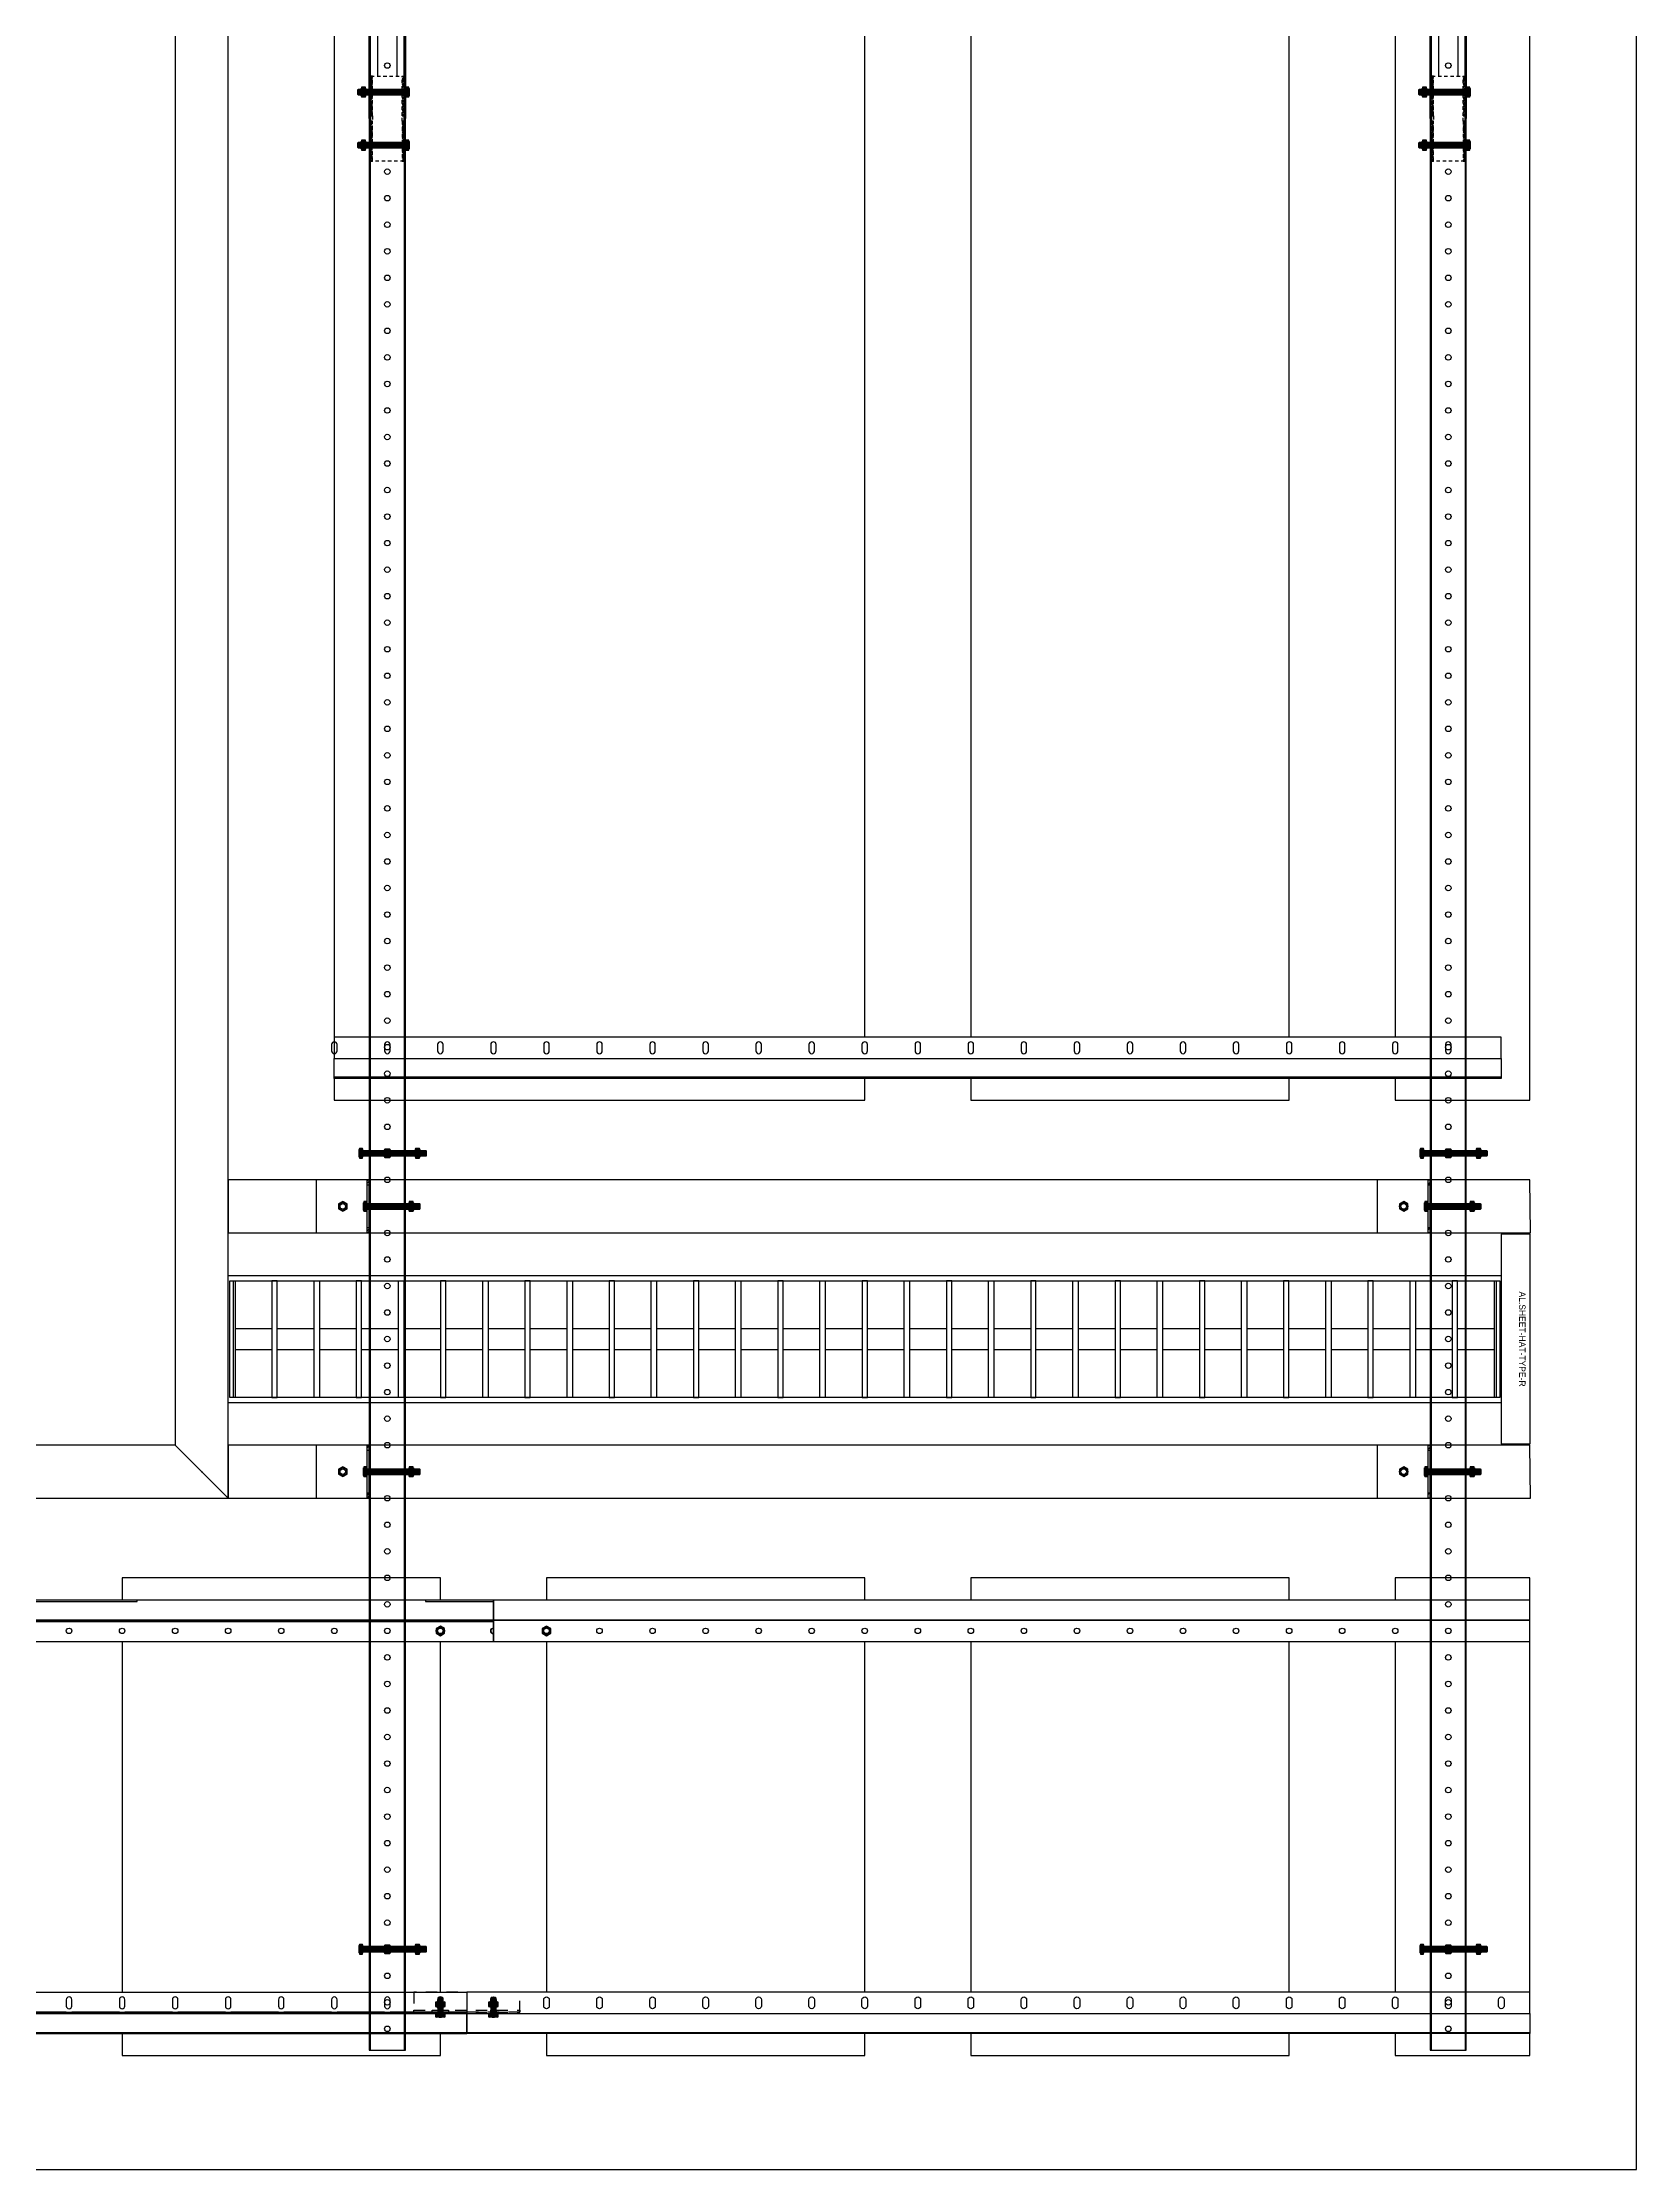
# Model space of a CAD drawing. Header units: millimetres. Extents: x -962357 to -591296, y -223672 to 59420.
# Drawn here: x -827405 to -825903, y -125669 to -123665 of the extents above; entities that cross this region are included whole.
import ezdxf
from ezdxf.enums import TextEntityAlignment as Align

# ---------------------------------------------------------------- set-up
doc = ezdxf.new("R2010")
doc.units = ezdxf.units.MM
doc.linetypes.add('TA_HL_000.90000', pattern=[5.85, 3.195, -2.655])
doc.linetypes.add('TA_HL_003.00000', pattern=[19.5, 10.65, -8.85])
for name, color, linetype in [('000 - H A T C H', 8, 'Continuous'), ('000 - WIPEOUT', 250, 'Continuous'), ('001 - ASCESSORIES', 251, 'Continuous'), ('A04_TUBE SERIES', 2, 'Continuous'), ('A11_ALU.SOLID SHEET', 2, 'Continuous')]:
    doc.layers.add(name, color=color, linetype=linetype)
pattern_1 = [(110, (-0.5, 0), (-0.939693, -0.34202), []), (110, (-0.2012, 0.6409), (-0.939693, -0.34202), [1.25, -0.25, 0, -0.25])]
pattern_2 = [(135, (45431.8018, -77824.1695), (-1.325825215, -1.325825215), []), (135, (45431.8018, -77823.2856), (-1.325825215, -1.325825215), [])]

# ---------------------------------------------------------------- blocks, each defined once
blk = doc.blocks.new('*U4621')
at = {"color": 1}
blk.add_wipeout([(600, -60), (-600, -60), (-600, 60), (600, 60)], dxfattribs=at).dxf.layer = '000 - WIPEOUT'
at = {"layer": '001 - ASCESSORIES', "color": 0}
blk.add_lwpolyline([(600, -60), (-600, -60), (-600, 60), (600, 60)], close=True, dxfattribs=at)
at = {"layer": '001 - ASCESSORIES'}
for points in [[(-593.5, -55), (-598.5, -55), (-598.5, 55), (-593.5, 55)], [(595, -55), (-595, -55), (-595, 55), (595, 55)], [(-558.8, -55), (-553.8, -55), (-553.8, 55), (-558.8, 55)], [(-514, -55), (-519, -55), (-519, 55), (-514, 55)], [(-479.3, -55), (-474.3, -55), (-474.3, 55), (-479.3, 55)], [(-434.6, -55), (-439.6, -55), (-439.6, 55), (-434.6, 55)], [(-399.8, -55), (-394.8, -55), (-394.8, 55), (-399.8, 55)], [(-355.1, -55), (-360.1, -55), (-360.1, 55), (-355.1, 55)], [(-320.4, -55), (-315.4, -55), (-315.4, 55), (-320.4, 55)], [(-275.6, -55), (-280.6, -55), (-280.6, 55), (-275.6, 55)], [(-240.9, -55), (-235.9, -55), (-235.9, 55), (-240.9, 55)], [(-196.2, -55), (-201.2, -55), (-201.2, 55), (-196.2, 55)], [(-161.4, -55), (-156.4, -55), (-156.4, 55), (-161.4, 55)], [(-116.7, -55), (-121.7, -55), (-121.7, 55), (-116.7, 55)], [(-82, -55), (-77, -55), (-77, 55), (-82, 55)], [(-37.2, -55), (-42.2, -55), (-42.2, 55), (-37.2, 55)], [(-2.5, -55), (2.5, -55), (2.5, 55), (-2.5, 55)], [(42.2, -55), (37.2, -55), (37.2, 55), (42.2, 55)], [(77, -55), (82, -55), (82, 55), (77, 55)], [(121.7, -55), (116.7, -55), (116.7, 55), (121.7, 55)], [(156.4, -55), (161.4, -55), (161.4, 55), (156.4, 55)], [(201.2, -55), (196.2, -55), (196.2, 55), (201.2, 55)], [(235.9, -55), (240.9, -55), (240.9, 55), (235.9, 55)], [(280.6, -55), (275.6, -55), (275.6, 55), (280.6, 55)], [(315.4, -55), (320.4, -55), (320.4, 55), (315.4, 55)], [(360.1, -55), (355.1, -55), (355.1, 55), (360.1, 55)], [(394.8, -55), (399.8, -55), (399.8, 55), (394.8, 55)], [(439.6, -55), (434.6, -55), (434.6, 55), (439.6, 55)], [(474.3, -55), (479.3, -55), (479.3, 55), (474.3, 55)], [(519, -55), (514, -55), (514, 55), (519, 55)], [(553.8, -55), (558.8, -55), (558.8, 55), (553.8, 55)], [(598.5, -55), (593.5, -55), (593.5, 55), (598.5, 55)]]:
    blk.add_lwpolyline(points, close=True, dxfattribs=at)
for points in [[(-593.5, 10), (-558.8, 10)], [(-553.8, 10), (-519, 10)], [(-514, 10), (-479.3, 10)], [(-474.3, 10), (-439.6, 10)], [(-434.6, 10), (-399.8, 10)], [(-394.8, 10), (-360.1, 10)], [(-355.1, 10), (-320.4, 10)], [(-315.4, 10), (-280.6, 10)], [(-275.6, 10), (-240.9, 10)], [(-235.9, 10), (-201.2, 10)], [(-196.2, 10), (-161.4, 10)], [(-156.4, 10), (-121.7, 10)], [(-116.7, 10), (-82, 10)], [(-77, 10), (-42.2, 10)], [(-37.2, 10), (-2.5, 10)], [(2.5, 10), (37.2, 10)], [(42.2, 10), (77, 10)], [(82, 10), (116.7, 10)], [(121.7, 10), (156.4, 10)], [(161.4, 10), (196.2, 10)], [(201.2, 10), (235.9, 10)], [(240.9, 10), (275.6, 10)], [(280.6, 10), (315.4, 10)], [(320.4, 10), (355.1, 10)], [(360.1, 10), (394.8, 10)], [(399.8, 10), (434.6, 10)], [(439.6, 10), (474.3, 10)], [(479.3, 10), (514, 10)], [(519, 10), (553.8, 10)], [(558.8, 10), (593.5, 10)], [(-593.5, -10), (-558.8, -10)], [(-553.8, -10), (-519, -10)], [(-514, -10), (-479.3, -10)], [(-474.3, -10), (-439.6, -10)], [(-434.6, -10), (-399.8, -10)], [(-394.8, -10), (-360.1, -10)], [(-355.1, -10), (-320.4, -10)], [(-315.4, -10), (-280.6, -10)], [(-275.6, -10), (-240.9, -10)], [(-235.9, -10), (-201.2, -10)], [(-196.2, -10), (-161.4, -10)], [(-156.4, -10), (-121.7, -10)], [(-116.7, -10), (-82, -10)], [(-77, -10), (-42.2, -10)], [(-37.2, -10), (-2.5, -10)], [(2.5, -10), (37.2, -10)], [(42.2, -10), (77, -10)], [(82, -10), (116.7, -10)], [(121.7, -10), (156.4, -10)], [(161.4, -10), (196.2, -10)], [(201.2, -10), (235.9, -10)], [(240.9, -10), (275.6, -10)], [(280.6, -10), (315.4, -10)], [(320.4, -10), (355.1, -10)], [(360.1, -10), (394.8, -10)], [(399.8, -10), (434.6, -10)], [(439.6, -10), (474.3, -10)], [(479.3, -10), (514, -10)], [(519, -10), (553.8, -10)], [(558.8, -10), (593.5, -10)]]:
    blk.add_lwpolyline(points, dxfattribs=at)
blk = doc.blocks.new('*U4719')
blk.add_attdef('EXTR.OVL-LENGTH_', (-25, -59.1), '', height=5)
blk.add_wipeout([(-25, 25), (25, -25), (25, 13475), (-25, 13425)]).dxf.layer = '000 - WIPEOUT'
at = {"layer": 'A04_TUBE SERIES', "color": 0}
blk.add_lwpolyline([(-25, 25), (25, -25), (25, 13475), (-25, 13425)], close=True, dxfattribs=at)
blk = doc.blocks.new('*U4730')
blk.add_attdef('EXTR.OVL-LENGTH_', (-25, -59.1), '', height=5)
blk.add_wipeout([(-25, 25), (25, -25), (25, 2475), (-25, 2425)]).dxf.layer = '000 - WIPEOUT'
blk.add_point((0, 0))
at = {"layer": 'A04_TUBE SERIES', "color": 0}
blk.add_lwpolyline([(-25, 25), (25, -25), (25, 2475), (-25, 2425)], close=True, dxfattribs=at)
blk = doc.blocks.new('*U4822')
at = {"layer": 'A04_TUBE SERIES', "linetype": 'ByBlock', "rotation": 270}
blk.add_blockref('*U4719', (25, 25), dxfattribs=at)
at = {"layer": 'A04_TUBE SERIES', "linetype": 'ByBlock'}
blk.add_blockref('*U4730', (13475, 25), dxfattribs=at)
blk = doc.blocks.new('*U4841')
blk.add_attdef('EXTR.OVL-LENGTH_', (-25, -59.1), '', height=5)
blk.add_wipeout([(-25, 0), (25, 0), (25, 1227.4), (-25, 1227)]).dxf.layer = '000 - WIPEOUT'
blk.add_point((0, 0))
at = {"layer": 'A04_TUBE SERIES', "color": 0}
blk.add_lwpolyline([(-25, 0), (25, 0), (25, 1227.4), (-25, 1227)], close=True, dxfattribs=at)
blk = doc.blocks.new('*U4842')
blk.add_attdef('EXTR.OVL-LENGTH_', (-25, -59.1), '', height=5)
blk.add_wipeout([(-25, 0), (25, 0), (25, 1227.4), (-25, 1227)]).dxf.layer = '000 - WIPEOUT'
blk.add_point((0, 0))
at = {"layer": 'A04_TUBE SERIES', "color": 0}
blk.add_lwpolyline([(-25, 0), (25, 0), (25, 1227.4), (-25, 1227)], close=True, dxfattribs=at)
blk = doc.blocks.new('*U4876')
at = {"color": 3}
for points in [[(-225, -6850), (225, -6850), (225, -7150), (-225, -7150)], [(-225, -7250), (225, -7250), (225, -7550), (-225, -7550)], [(-225, -7650), (225, -7650), (225, -7950), (-225, -7950)]]:
    blk.add_wipeout(points, dxfattribs=at).dxf.layer = '000 - WIPEOUT'
at = {"layer": 'A11_ALU.SOLID SHEET', "color": 0, "linetype": 'ByBlock'}
for points in [[(-225, -7150), (225, -7150), (225, -6850), (-225, -6850)], [(-225, -7550), (225, -7550), (225, -7250), (-225, -7250)], [(-225, -7950), (225, -7950), (225, -7650), (-225, -7650)]]:
    blk.add_lwpolyline(points, close=True, dxfattribs=at)
blk = doc.blocks.new('*U4877')
at = {"color": 3}
blk.add_wipeout([(-875, 150), (875, 150), (875, -150), (-875, -150)], dxfattribs=at).dxf.layer = '000 - WIPEOUT'
at = {"layer": 'A11_ALU.SOLID SHEET', "color": 0, "linetype": 'ByBlock'}
blk.add_lwpolyline([(-875, -150), (875, -150), (875, 150), (-875, 150)], close=True, dxfattribs=at)
blk = doc.blocks.new('*U4879')
at = {"layer": 'Defpoints'}
for p in [(0, 400), (0, 0)]:
    blk.add_point(p, dxfattribs=at)
blk.add_wipeout([(875, 250), (875, 377), (-875, 377), (-875, 250)]).dxf.layer = '000 - WIPEOUT'
at = {"layer": 'A11_ALU.SOLID SHEET', "color": 0}
blk.add_lwpolyline([(875, 250), (875, 377), (-875, 377), (-875, 250)], close=True, dxfattribs=at)
blk = doc.blocks.new('*U4880')
at = {"layer": 'Defpoints'}
for p in [(0, 400), (0, 0)]:
    blk.add_point(p, dxfattribs=at)
blk.add_wipeout([(225, 250), (225, 377), (-225, 377), (-225, 250)]).dxf.layer = '000 - WIPEOUT'
at = {"layer": 'A11_ALU.SOLID SHEET', "color": 0}
blk.add_lwpolyline([(225, 250), (225, 377), (-225, 377), (-225, 250)], close=True, dxfattribs=at)
blk = doc.blocks.new('*U4892')
at = {"layer": 'Defpoints'}
blk.add_point((0, 0), dxfattribs=at)
blk.add_wipeout([(875, 250), (875, 750), (-875, 750), (-875, 250)]).dxf.layer = '000 - WIPEOUT'
at = {"layer": 'A11_ALU.SOLID SHEET', "color": 0}
blk.add_lwpolyline([(875, 250), (875, 750), (-875, 750), (-875, 250)], close=True, dxfattribs=at)
at = {"layer": 'Defpoints'}
blk.add_point((0, 400), dxfattribs=at)
blk = doc.blocks.new('*U4912')
blk.add_wipeout([(-550, 0), (550, 0), (550, 39), (-550, 39)]).dxf.layer = '000 - WIPEOUT'
at = {"color": 2}
blk.add_lwpolyline([(-550, 39), (550, 39), (550, 37.8), (-550, 37.8)], close=True, dxfattribs=at)
at = {"color": 1}
blk.add_lwpolyline([(-550, 37.8), (550, 37.8), (550, 20), (-550, 20)], close=True, dxfattribs=at)
blk.add_lwpolyline([(-550, 0), (550, 0), (550, 20), (-550, 20)], close=True)
for points in [[(-497.4, 13, 1), (-502.6, 13), (-502.6, 7, 1), (-497.4, 7)], [(-447.4, 13, 1), (-452.6, 13), (-452.6, 7, 1), (-447.4, 7)], [(-397.4, 13, 1), (-402.6, 13), (-402.6, 7, 1), (-397.4, 7)], [(-347.4, 13, 1), (-352.6, 13), (-352.6, 7, 1), (-347.4, 7)], [(-297.4, 13, 1), (-302.6, 13), (-302.6, 7, 1), (-297.4, 7)], [(-247.4, 13, 1), (-252.6, 13), (-252.6, 7, 1), (-247.4, 7)], [(-197.4, 13, 1), (-202.6, 13), (-202.6, 7, 1), (-197.4, 7)], [(-147.4, 13, 1), (-152.6, 13), (-152.6, 7, 1), (-147.4, 7)], [(-97.4, 13, 1), (-102.6, 13), (-102.6, 7, 1), (-97.4, 7)], [(-47.4, 13, 1), (-52.6, 13), (-52.6, 7, 1), (-47.4, 7)], [(2.6, 13, 1), (-2.6, 13), (-2.6, 7, 1), (2.6, 7)], [(52.6, 13, 1), (47.4, 13), (47.4, 7, 1), (52.6, 7)], [(102.6, 13, 1), (97.4, 13), (97.4, 7, 1), (102.6, 7)], [(152.6, 13, 1), (147.4, 13), (147.4, 7, 1), (152.6, 7)], [(202.6, 13, 1), (197.4, 13), (197.4, 7, 1), (202.6, 7)], [(252.6, 13, 1), (247.4, 13), (247.4, 7, 1), (252.6, 7)], [(302.6, 13, 1), (297.4, 13), (297.4, 7, 1), (302.6, 7)], [(352.6, 13, 1), (347.4, 13), (347.4, 7, 1), (352.6, 7)], [(402.6, 13, 1), (397.4, 13), (397.4, 7, 1), (402.6, 7)], [(452.6, 13, 1), (447.4, 13), (447.4, 7, 1), (452.6, 7)], [(502.6, 13, 1), (497.4, 13), (497.4, 7, 1), (502.6, 7)], [(552.6, 13, 1), (547.4, 13), (547.4, 7, 1), (552.6, 7)]]:
    blk.add_lwpolyline(points, format="xyb", close=True, dxfattribs=at)
blk = doc.blocks.new('000 - ASSCESSORIES_FAMELINE_GALV.BRACKET_FITTING_Z-PROFILE_HR-02AA_TOP_VIEW')
blk.add_wipeout([(-1200, 39), (1200, 39), (1200, 0), (-1200, 0)]).dxf.layer = '000 - WIPEOUT'
at = {"layer": '001 - ASCESSORIES', "linetype": 'Continuous'}
for p, q in [((-1200, 39), (1200, 39)), ((-1200, 0), (1200, 0))]:
    blk.add_line(p, q, dxfattribs=at)
at = {"layer": '001 - ASCESSORIES', "color": 1, "linetype": 'ByBlock'}
for p, q in [((822.4, 20.2), (822.4, 19)), ((872.4, 20.2), (872.4, 19)), ((922.4, 20.2), (922.4, 19)), ((972.4, 20.2), (972.4, 19)), ((1022.4, 20.2), (1022.4, 19)), ((1072.4, 20.2), (1072.4, 19)), ((1122.4, 20.2), (1122.4, 19)), ((1172.4, 20.2), (1172.4, 19))]:
    blk.add_line(p, q, dxfattribs=at)
at = {"layer": '001 - ASCESSORIES', "color": 0, "linetype": 'ByBlock'}
blk.add_lwpolyline([(-1200, 39), (1200, 39), (1200, 19), (-1200, 19)], close=True, dxfattribs=at)
at = {"layer": '001 - ASCESSORIES', "color": 1, "linetype": 'ByBlock'}
for points in [[(822.4, 20.2), (777.6, 20.2), (777.6, 19), (822.4, 19)], [(822.4, 20.2), (827.6, 20.2), (827.6, 19), (822.4, 19)], [(872.4, 20.2), (827.6, 20.2), (827.6, 19), (872.4, 19)], [(872.4, 20.2), (877.6, 20.2), (877.6, 19), (872.4, 19)], [(922.4, 20.2), (877.6, 20.2), (877.6, 19), (922.4, 19)], [(922.4, 20.2), (927.6, 20.2), (927.6, 19), (922.4, 19)], [(972.4, 20.2), (927.6, 20.2), (927.6, 19), (972.4, 19)], [(972.4, 20.2), (977.6, 20.2), (977.6, 19), (972.4, 19)], [(1022.4, 20.2), (977.6, 20.2), (977.6, 19), (1022.4, 19)], [(1022.4, 20.2), (1027.6, 20.2), (1027.6, 19), (1022.4, 19)], [(1072.4, 20.2), (1027.6, 20.2), (1027.6, 19), (1072.4, 19)], [(1072.4, 20.2), (1077.6, 20.2), (1077.6, 19), (1072.4, 19)], [(1122.4, 20.2), (1077.6, 20.2), (1077.6, 19), (1122.4, 19)], [(1122.4, 20.2), (1127.6, 20.2), (1127.6, 19), (1122.4, 19)], [(1172.4, 20.2), (1127.6, 20.2), (1127.6, 19), (1172.4, 19)], [(1172.4, 20.2), (1177.6, 20.2), (1177.6, 19), (1172.4, 19)], [(1200, 20.2), (1177.6, 20.2), (1177.6, 19), (1200, 19)]]:
    blk.add_lwpolyline(points, close=True, dxfattribs=at)
at = {"layer": '001 - ASCESSORIES'}
for points in [[(827.6, 26), (827.6, 32, 1), (822.4, 32), (822.4, 26, 1)], [(877.6, 26), (877.6, 32, 1), (872.4, 32), (872.4, 26, 1)], [(927.6, 26), (927.6, 32, 1), (922.4, 32), (922.4, 26, 1)], [(977.6, 26), (977.6, 32, 1), (972.4, 32), (972.4, 26, 1)], [(1027.6, 26), (1027.6, 32, 1), (1022.4, 32), (1022.4, 26, 1)], [(1077.6, 26), (1077.6, 32, 1), (1072.4, 32), (1072.4, 26, 1)], [(1127.6, 26), (1127.6, 32, 1), (1122.4, 32), (1122.4, 26, 1)], [(1177.6, 26), (1177.6, 32, 1), (1172.4, 32), (1172.4, 26, 1)]]:
    blk.add_lwpolyline(points, format="xyb", close=True, dxfattribs=at)
blk.add_lwpolyline([(-1200, 19), (1200, 19), (1200, 0), (-1200, 0)], close=True, dxfattribs=at)
at = {"layer": '001 - ASCESSORIES', "color": 2}
blk.add_lwpolyline([(-1200, 1.2), (1200, 1.2), (1200, 0), (-1200, 0)], close=True, dxfattribs=at)
blk = doc.blocks.new('000 - ASSCESSORIES_FAMELINE_GALV._SPICE-FOR_HR-02A_TOP_VIEW')
at = {"layer": '001 - ASCESSORIES', "color": 0, "linetype": 'ByBlock'}
blk.add_lwpolyline([(-50, 0), (50, 0), (50, 18.8), (-50, 18.8)], close=True, dxfattribs=at)
at = {"layer": '001 - ASCESSORIES', "linetype": 'ByBlock'}
blk.add_lwpolyline([(-50, 2), (50, 2), (50, 0), (-50, 0)], close=True, dxfattribs=at)
at = {"layer": '001 - ASCESSORIES', "color": 1}
for points in [[(-32.6, 2), (-17.4, 2), (-17.4, 0), (-32.6, 0)], [(22.4, 2), (27.6, 2), (27.6, 0), (22.4, 0)]]:
    blk.add_lwpolyline(points, close=True, dxfattribs=at)
blk = doc.blocks.new('*U4662')
at = {"color": 1}
for p, q in [((-3.5, 4.5), (3.5, 4.5)), ((-3.5, 0), (3.5, 0))]:
    blk.add_line(p, q, dxfattribs=at)
at = {"color": 0}
for points in [[(-2.3, 4.2, 0.249893), (-4.6, 4.2), (-4.6, 0.3, 0.249893), (-2.3, 0.3)], [(2.3, 4.2, 0.062422), (0, 4.5, 0.062422), (-2.3, 4.2), (-2.3, 0.3, 0.061692), (0, 0, 0.061692), (2.3, 0.3)], [(4.6, 4.2, 0.249893), (2.3, 4.2), (2.3, 0.3, 0.249893), (4.6, 0.3)]]:
    blk.add_lwpolyline(points, format="xyb", close=True, dxfattribs=at)
blk = doc.blocks.new('*U4707')
at = {"layer": '000 - H A T C H'}
h = blk.add_hatch(color=250, dxfattribs=at)
h.dxf.hatch_style = 1
edge = h.paths.add_edge_path()
edge.add_line((0.3, 4.6), (4.2, 4.6))
edge.add_arc((2, 3.5), 2.45, 0, 28.0609, ccw=False)
edge.add_line((4.5, 3.5), (4.5, 0))
edge.add_arc((-4.9, 0), 9.36, -0.0239, 0.0239, ccw=False)
edge.add_line((4.5, 0), (4.5, 0))
edge.add_arc((-4.9, 0), 9.36, -0.0239, 0.0239, ccw=False)
edge.add_line((4.5, 0), (4.5, -3.5))
edge.add_arc((2, -3.5), 2.45, -28.0609, 0, ccw=False)
edge.add_line((4.2, -4.6), (0.3, -4.6))
edge.add_arc((2.5, -3.5), 2.45, 180, 208.0609, ccw=False)
edge.add_line((0, -3.5), (0, 3.5))
edge.add_arc((2.5, 3.5), 2.45, 151.9391, 180, ccw=False)
at = {"layer": '001 - ASCESSORIES', "color": 0, "rotation": 270}
blk.add_blockref('*U4662', (0, 0), dxfattribs=at)
blk = doc.blocks.new('*U4682')
at = {"color": 1}
for p, q in [((-3.5, 3.5), (3.5, 3.5)), ((-3.5, 0), (3.5, 0))]:
    blk.add_line(p, q, dxfattribs=at)
at = {"color": 0}
for points in [[(-2.3, 3.2, 0.249855), (-4.6, 3.2), (-4.6, 0.3, 0.249855), (-2.3, 0.3)], [(2.3, 3.2, 0.062432), (0, 3.5, 0.062432), (-2.3, 3.2), (-2.3, 0.3, 0.061701), (0, 0, 0.061701), (2.3, 0.3)], [(4.6, 3.2, 0.249855), (2.3, 3.2), (2.3, 0.3, 0.249855), (4.6, 0.3)]]:
    blk.add_lwpolyline(points, format="xyb", close=True, dxfattribs=at)
blk = doc.blocks.new('*U4688')
at = {"layer": '000 - H A T C H'}
h = blk.add_hatch(dxfattribs=at)
h.set_pattern_fill('ANSI35', color=8, scale=4, angle=65)
h.set_pattern_definition(pattern_1)
h.paths.add_polyline_path([(0, -2.5), (14.5, -2.5), (14.5, 2.5), (0, 2.5)])
at = {"color": 8}
blk.add_line((14.5, -2.5), (14.5, 2.5), dxfattribs=at)
at = {"color": 1}
blk.add_lwpolyline([(14.5, 2.5), (0, 2.5), (0, -2.5), (14.5, -2.5), (15, -2), (15, 2)], close=True, dxfattribs=at)
blk = doc.blocks.new('*U4699')
at = {"layer": '000 - H A T C H'}
h = blk.add_hatch(color=250, dxfattribs=at)
h.dxf.hatch_style = 1
edge = h.paths.add_edge_path()
edge.add_line((-0.3, -4.6), (-3.2, -4.6))
edge.add_arc((-1, -3.5), 2.45, 180, 208.0569, ccw=False)
edge.add_line((-3.5, -3.5), (-3.5, 0))
edge.add_arc((5.9, 0), 9.36, 179.9761, 180.0239, ccw=False)
edge.add_line((-3.5, 0), (-3.5, 0))
edge.add_arc((5.9, 0), 9.36, 179.9761, 180.0239, ccw=False)
edge.add_line((-3.5, 0), (-3.5, 3.5))
edge.add_arc((-1, 3.5), 2.45, 151.9431, 180, ccw=False)
edge.add_line((-3.2, 4.6), (-0.3, 4.6))
edge.add_arc((-2.5, 3.5), 2.45, 360, 388.0569, ccw=False)
edge.add_line((0, 3.5), (0, -3.5))
edge.add_arc((-2.5, -3.5), 2.45, 331.9431, 360, ccw=False)
blk.add_blockref('*U4688', (0, 0))
at = {"layer": '001 - ASCESSORIES', "rotation": 90}
blk.add_blockref('*U4682', (0, 0), dxfattribs=at)
blk = doc.blocks.new('*U4940')
at = {"linetype": 'ByBlock'}
blk.add_wipeout([(-8202, 0), (-7200, 0), (-7200, 39), (-8202, 39)], dxfattribs=at).dxf.layer = '001 - ASCESSORIES'
at = {"color": 1, "linetype": 'ByBlock'}
for points in [[(-8177.6, 7), (-8177.6, 13, -1), (-8172.4, 13), (-8172.4, 7, -1)], [(-8127.6, 7), (-8127.6, 13, -1), (-8122.4, 13), (-8122.4, 7, -1)], [(-8077.6, 7), (-8077.6, 13, -1), (-8072.4, 13), (-8072.4, 7, -1)], [(-8027.6, 7), (-8027.6, 13, -1), (-8022.4, 13), (-8022.4, 7, -1)], [(-7977.6, 7), (-7977.6, 13, -1), (-7972.4, 13), (-7972.4, 7, -1)], [(-7927.6, 7), (-7927.6, 13, -1), (-7922.4, 13), (-7922.4, 7, -1)], [(-7877.6, 7), (-7877.6, 13, -1), (-7872.4, 13), (-7872.4, 7, -1)], [(-7827.6, 7), (-7827.6, 13, -1), (-7822.4, 13), (-7822.4, 7, -1)], [(-7777.6, 7), (-7777.6, 13, -1), (-7772.4, 13), (-7772.4, 7, -1)], [(-7727.6, 7), (-7727.6, 13, -1), (-7722.4, 13), (-7722.4, 7, -1)], [(-7677.6, 7), (-7677.6, 13, -1), (-7672.4, 13), (-7672.4, 7, -1)], [(-7627.6, 7), (-7627.6, 13, -1), (-7622.4, 13), (-7622.4, 7, -1)], [(-7577.6, 7), (-7577.6, 13, -1), (-7572.4, 13), (-7572.4, 7, -1)], [(-7527.6, 7), (-7527.6, 13, -1), (-7522.4, 13), (-7522.4, 7, -1)], [(-7477.6, 7), (-7477.6, 13, -1), (-7472.4, 13), (-7472.4, 7, -1)], [(-7427.6, 7), (-7427.6, 13, -1), (-7422.4, 13), (-7422.4, 7, -1)], [(-7377.6, 7), (-7377.6, 13, -1), (-7372.4, 13), (-7372.4, 7, -1)], [(-7327.6, 7), (-7327.6, 13, -1), (-7322.4, 13), (-7322.4, 7, -1)], [(-7277.6, 7), (-7277.6, 13, -1), (-7272.4, 13), (-7272.4, 7, -1)], [(-7227.6, 7), (-7227.6, 13, -1), (-7222.4, 13), (-7222.4, 7, -1)]]:
    blk.add_lwpolyline(points, format="xyb", close=True, dxfattribs=at)
at = {"layer": '001 - ASCESSORIES', "rotation": 270}
for name, p in [('*U4699', (-7225, 20)), ('*U4707', (-7225, 13.6))]:
    blk.add_blockref(name, p, dxfattribs=at)
at = {"layer": '001 - ASCESSORIES', "linetype": 'ByBlock', "rotation": 180}
blk.add_blockref('000 - ASSCESSORIES_FAMELINE_GALV.BRACKET_FITTING_Z-PROFILE_HR-02AA_TOP_VIEW', (-6000, 39), dxfattribs=at)
at = {"color": 1, "linetype": 'ByBlock'}
blk.add_lwpolyline([(-7200, 20), (-8202, 20), (-8202, 39), (-7200, 39)], close=True, dxfattribs=at)
at = {"layer": '001 - ASCESSORIES'}
blk.add_lwpolyline([(-8202, 39), (-7200, 39), (-7200, 37.8), (-8202, 37.8)], close=True, dxfattribs=at)
at = {"layer": '001 - ASCESSORIES', "color": 1, "linetype": 'ByBlock'}
blk.add_lwpolyline([(-8202, 0), (-7200, 0), (-7200, 20), (-8202, 20)], close=True, dxfattribs=at)
at = {"layer": '001 - ASCESSORIES', "rotation": 270}
for name, p in [('*U4699', (-7175, 20)), ('*U4707', (-7175, 13.6))]:
    blk.add_blockref(name, p, dxfattribs=at)
at = {"layer": '001 - ASCESSORIES', "linetype": 'TA_HL_003.00000', "rotation": 180}
blk.add_blockref('000 - ASSCESSORIES_FAMELINE_GALV._SPICE-FOR_HR-02A_TOP_VIEW', (-7200, 18.8), dxfattribs=at)
blk = doc.blocks.new('000 - ASSCESSORIES_FAMELINE_GALV.BRACKET_FITTING_Z-PROFILE_HR-02B_TOP_VIEW')
blk.add_wipeout([(-1200, 39), (1200, 39), (1200, 0), (-1200, 0)]).dxf.layer = '000 - WIPEOUT'
at = {"layer": '001 - ASCESSORIES', "linetype": 'ByBlock'}
blk.add_line((1200, 20.2), (-1200, 20.2), dxfattribs=at)
at = {"layer": '001 - ASCESSORIES'}
blk.add_line((1200, 19), (-1200, 19), dxfattribs=at)
at = {"layer": '001 - ASCESSORIES', "color": 0}
blk.add_lwpolyline([(-1200, 39), (-1200, 19), (1200, 19), (1200, 39)], close=True, dxfattribs=at)
at = {"layer": '001 - ASCESSORIES'}
blk.add_lwpolyline([(-1200, 19), (-1200, 0), (1200, 0), (1200, 19)], close=True, dxfattribs=at)
at = {"layer": '001 - ASCESSORIES', "color": 2}
for points in [[(-1200, 1.2), (-1200, 0), (-1135.9, 0), (-1135.9, 1.2)], [(-864.1, 1.2), (-864.1, 0), (-735.9, 0), (-735.9, 1.2)]]:
    blk.add_lwpolyline(points, close=True, dxfattribs=at)
at = {"layer": '001 - ASCESSORIES'}
for centre in [(-1150, 29), (-1100, 29), (-1050, 29), (-1000, 29), (-950, 29), (-900, 29), (-850, 29), (-800, 29)]:
    blk.add_circle(centre, 2.6, dxfattribs=at)
blk.add_arc((-1200, 29), 2.6, 270, 90, dxfattribs=at)
blk = doc.blocks.new('000 - ASSCESSORIES_FAMELINE_GALV._SPICE-FOR_HR-02B_TOP_VIEW')
at = {"layer": '001 - ASCESSORIES', "linetype": 'ByBlock'}
blk.add_lwpolyline([(-75, 6.8), (75, 6.8), (75, 8.8), (-75, 8.8)], close=True, dxfattribs=at)
at = {"layer": '001 - ASCESSORIES', "color": 0, "linetype": 'ByBlock'}
blk.add_lwpolyline([(-75, 8.8), (75, 8.8), (75, -10), (-75, -10)], close=True, dxfattribs=at)
at = {"layer": '001 - ASCESSORIES', "color": 1}
for points in [[(-57.6, 6.8), (-42.4, 6.8), (-42.4, 8.8), (-57.6, 8.8)], [(-2.6, 6.8), (2.6, 6.8), (2.6, 8.8), (-2.6, 8.8)], [(47.4, 6.8), (52.6, 6.8), (52.6, 8.8), (47.4, 8.8)]]:
    blk.add_lwpolyline(points, close=True, dxfattribs=at)
blk.add_lwpolyline([(-55, -2.6), (-45, -2.6, 1), (-45, 2.6), (-55, 2.6, 1)], format="xyb", close=True, dxfattribs=at)
at = {"layer": '001 - ASCESSORIES'}
for centre in [(0, 0), (50, 0)]:
    blk.add_circle(centre, 2.6, dxfattribs=at)
blk = doc.blocks.new('*U4659')
at = {"layer": '001 - ASCESSORIES', "color": 0, "linetype": 'ByBlock'}
blk.add_blockref('000 - ASSCESSORIES_FAMELINE_GALV._SPICE-FOR_HR-02B_TOP_VIEW', (0, 0), dxfattribs=at)
blk = doc.blocks.new('*U4663')
at = {"layer": '001 - ASCESSORIES', "color": 0}
blk.add_lwpolyline([(4.6, 0), (2.3, 4), (-2.3, 4), (-4.6, 0), (-2.3, -4), (2.3, -4)], close=True, dxfattribs=at)
at = {"layer": '001 - ASCESSORIES', "color": 8}
blk.add_circle((0, 0), 3.85, dxfattribs=at)
at = {"layer": '001 - ASCESSORIES', "color": 0}
blk.add_circle((0, 0), 2.6, dxfattribs=at)
blk = doc.blocks.new('*U4664')
at = {"layer": '000 - H A T C H'}
h = blk.add_hatch(color=250, dxfattribs=at)
h.dxf.hatch_style = 1
h.paths.add_polyline_path([(4, -2.3), (4, 2.3), (0, 4.6), (-4, 2.3), (-4, -2.3), (0, -4.6)])
h.paths.add_polyline_path([(0, -2.6, -1), (0, 2.6, -1)], flags=16)
at = {"layer": '001 - ASCESSORIES', "color": 0, "rotation": 270}
blk.add_blockref('*U4663', (0, 0), dxfattribs=at)
blk = doc.blocks.new('*U4941')
for p in [(-7250, -10), (-7150, -10)]:
    blk.add_blockref('*U4699', p)
at = {"layer": '001 - ASCESSORIES', "linetype": 'TA_HL_003.00000', "rotation": 180}
blk.add_blockref('*U4659', (-7200, -10), dxfattribs=at)
at = {"layer": '001 - ASCESSORIES', "color": 0, "linetype": 'ByBlock'}
blk.add_blockref('000 - ASSCESSORIES_FAMELINE_GALV.BRACKET_FITTING_Z-PROFILE_HR-02B_TOP_VIEW', (-6000, -39), dxfattribs=at)
at = {"layer": '001 - ASCESSORIES', "color": 1, "linetype": 'ByBlock'}
blk.add_circle((-7200, -10), 2.6, dxfattribs=at)
at = {"layer": '001 - ASCESSORIES'}
blk.add_blockref('*U4664', (-7150, -10), dxfattribs=at)
at = {"linetype": 'ByBlock'}
blk.add_wipeout([(-8177, -39), (-7200, -39), (-7200, 0), (-8177, 0)], dxfattribs=at).dxf.layer = '000 - WIPEOUT'
at = {"layer": '001 - ASCESSORIES', "color": 1, "linetype": 'ByBlock'}
blk.add_lwpolyline([(-7200, 0), (-8177, 0), (-8177, -20), (-7200, -20)], close=True, dxfattribs=at)
at = {"layer": '001 - ASCESSORIES', "linetype": 'ByBlock'}
blk.add_lwpolyline([(-7200, -20), (-8177, -20), (-8177, -39), (-7200, -39)], close=True, dxfattribs=at)
at = {"layer": '001 - ASCESSORIES', "color": 1, "linetype": 'ByBlock'}
for centre in [(-8100, -10), (-8050, -10), (-8000, -10), (-7950, -10), (-7900, -10), (-7850, -10), (-7800, -10), (-7750, -10), (-7700, -10), (-7650, -10), (-7600, -10), (-7550, -10), (-7500, -10), (-7450, -10), (-7400, -10), (-7350, -10), (-7300, -10), (-7250, -10)]:
    blk.add_circle(centre, 2.6, dxfattribs=at)
at = {"layer": '001 - ASCESSORIES'}
blk.add_blockref('*U4664', (-7250, -10), dxfattribs=at)
blk = doc.blocks.new('000 - ASSCESSORIES_FAMELINE_GALV.BRACKET_FITTING_U-PROFILE_CC-01_TOP_VIEW')
at = {"color": 6}
blk.add_wipeout([(1500, -17), (-1500, -17), (-1500, 17), (1500, 17)], dxfattribs=at).dxf.layer = '000 - WIPEOUT'
at = {"layer": '001 - ASCESSORIES', "color": 0, "linetype": 'ByBlock'}
for p, q in [((1500, 15.8), (-1500, 15.8)), ((1500, -15.8), (-1500, -15.8))]:
    blk.add_line(p, q, dxfattribs=at)
at = {"layer": '001 - ASCESSORIES', "color": 1}
blk.add_lwpolyline([(1500, 17), (1500, -17), (-1500, -17), (-1500, 17)], close=True, dxfattribs=at)
at = {"layer": '001 - ASCESSORIES', "color": 0, "linetype": 'ByBlock'}
for points in [[(-1500, 17), (-1500, 9), (1500, 9), (1500, 17)], [(-1500, -9), (-1500, -17), (1500, -17), (1500, -9)]]:
    blk.add_lwpolyline(points, close=True, dxfattribs=at)
at = {"layer": '001 - ASCESSORIES', "color": 1, "linetype": 'Continuous'}
for centre in [(1450, 0), (1475, 0), (1500, 0)]:
    blk.add_circle(centre, 2.6, dxfattribs=at)
blk = doc.blocks.new('000 - ASSCESSORIES_FAMELINE_GALV._SPICE-FOR_CC-01_TOP_VIEW')
blk.add_wipeout([(-40, 15.5), (40, 15.5), (40, -15.5), (-40, -15.5)]).dxf.layer = '000 - WIPEOUT'
at = {"layer": '000 - H A T C H'}
h = blk.add_hatch(dxfattribs=at)
h.set_pattern_fill('ANSI32', color=8, scale=5, angle=90)
h.set_pattern_definition(pattern_2)
h.paths.add_polyline_path([(-27.5, 14), (-27.5, 15.5), (-40, 15.5), (-40, 14)])
h.paths.add_polyline_path([(-2.5, 14), (-2.5, 15.5), (-22.5, 15.5), (-22.5, 14)])
h.paths.add_polyline_path([(27.5, 15.5), (27.5, 14), (40, 14), (40, 15.5)])
h.paths.add_polyline_path([(22.5, 14), (22.5, 15.5), (2.5, 15.5), (2.5, 14)])
h = blk.add_hatch(dxfattribs=at)
h.set_pattern_fill('ANSI32', color=8, scale=5, angle=90)
h.set_pattern_definition(pattern_2)
h.paths.add_polyline_path([(-27.5, -15.5), (-27.5, -14), (-40, -14), (-40, -15.5)])
h.paths.add_polyline_path([(-2.5, -15.5), (-2.5, -14), (-22.5, -14), (-22.5, -15.5)])
h.paths.add_polyline_path([(27.5, -14), (27.5, -15.5), (40, -15.5), (40, -14)])
h.paths.add_polyline_path([(22.5, -15.5), (22.5, -14), (2.5, -14), (2.5, -15.5)])
at = {"layer": '001 - ASCESSORIES', "color": 0, "linetype": 'ByBlock'}
for points in [[(-40, 15.5), (40, 15.5), (40, -15.5), (-40, -15.5)], [(-27.5, 14), (-27.5, 15.5), (-40, 15.5), (-40, 14)], [(-27.5, 15.5), (-22.5, 15.5), (-22.5, 14), (-27.5, 14)], [(-2.5, 14), (-2.5, 15.5), (-22.5, 15.5), (-22.5, 14)], [(-2.5, 15.5), (2.5, 15.5), (2.5, 14), (-2.5, 14)], [(22.5, 14), (22.5, 15.5), (2.5, 15.5), (2.5, 14)], [(22.5, 15.5), (27.5, 15.5), (27.5, 14), (22.5, 14)], [(27.5, 15.5), (27.5, 14), (40, 14), (40, 15.5)], [(-27.5, -15.5), (-27.5, -14), (-40, -14), (-40, -15.5)], [(-27.5, -14), (-22.5, -14), (-22.5, -15.5), (-27.5, -15.5)], [(-2.5, -15.5), (-2.5, -14), (-22.5, -14), (-22.5, -15.5)], [(-2.5, -14), (2.5, -14), (2.5, -15.5), (-2.5, -15.5)], [(2.5, -14), (22.5, -14), (22.5, -15.5), (2.5, -15.5)], [(22.5, -14), (27.5, -14), (27.5, -15.5), (22.5, -15.5)], [(27.5, -14), (40, -14), (40, -15.5), (27.5, -15.5)]]:
    blk.add_lwpolyline(points, close=True, dxfattribs=at)
blk = doc.blocks.new('*U4733')
at = {"layer": '001 - ASCESSORIES', "color": 0, "linetype": 'ByBlock', "rotation": 90}
blk.add_blockref('000 - ASSCESSORIES_FAMELINE_GALV._SPICE-FOR_CC-01_TOP_VIEW', (0, 0), dxfattribs=at)
blk = doc.blocks.new('*U4693')
at = {"layer": '000 - H A T C H'}
h = blk.add_hatch(dxfattribs=at)
h.set_pattern_fill('ANSI35', color=8, scale=4, angle=65)
h.set_pattern_definition(pattern_1)
h.paths.add_polyline_path([(0, -2.5), (44.5, -2.5), (44.5, 2.5), (0, 2.5)])
at = {"color": 8}
blk.add_line((44.5, -2.5), (44.5, 2.5), dxfattribs=at)
at = {"color": 1}
blk.add_lwpolyline([(44.5, 2.5), (0, 2.5), (0, -2.5), (44.5, -2.5), (45, -2), (45, 2)], close=True, dxfattribs=at)
blk = doc.blocks.new('*U4734')
at = {"layer": '000 - H A T C H'}
h = blk.add_hatch(color=250, dxfattribs=at)
h.dxf.hatch_style = 1
edge = h.paths.add_edge_path()
edge.add_line((-0.3, -4.6), (-3.2, -4.6))
edge.add_arc((-1, -3.5), 2.45, 180, 208.0569, ccw=False)
edge.add_line((-3.5, -3.5), (-3.5, 0))
edge.add_arc((5.9, 0), 9.36, 179.9761, 180.0239, ccw=False)
edge.add_line((-3.5, 0), (-3.5, 0))
edge.add_arc((5.9, 0), 9.36, 179.9761, 180.0239, ccw=False)
edge.add_line((-3.5, 0), (-3.5, 3.5))
edge.add_arc((-1, 3.5), 2.45, 151.9431, 180, ccw=False)
edge.add_line((-3.2, 4.6), (-0.3, 4.6))
edge.add_arc((-2.5, 3.5), 2.45, 360, 388.0569, ccw=False)
edge.add_line((0, 3.5), (0, -3.5))
edge.add_arc((-2.5, -3.5), 2.45, 331.9431, 360, ccw=False)
blk.add_blockref('*U4693', (0, 0))
at = {"layer": '001 - ASCESSORIES', "rotation": 90}
blk.add_blockref('*U4682', (0, 0), dxfattribs=at)
blk = doc.blocks.new('*U4735')
at = {"layer": '001 - ASCESSORIES', "rotation": 270}
for name, p in [('*U4734', (0, 0)), ('*U4707', (0, -37.2))]:
    blk.add_blockref(name, p, dxfattribs=at)
blk = doc.blocks.new('*U4950')
at = {"layer": '001 - ASCESSORIES'}
blk.add_lwpolyline([(3320, 17), (1500, 17), (1500, -17), (3320, -17)], close=True, dxfattribs=at)
at = {"layer": '001 - ASCESSORIES', "color": 0}
blk.add_lwpolyline([(3320, 16.2), (1500, 16.2), (1500, -16.2), (3320, -16.2)], close=True, dxfattribs=at)
at = {"layer": '001 - ASCESSORIES'}
for centre in [(1525, 0), (1575, 0), (1600, 0), (1625, 0), (1650, 0), (1675, 0), (1700, 0), (1725, 0), (1750, 0), (1775, 0), (1800, 0), (1825, 0), (1850, 0), (1875, 0), (1900, 0), (1925, 0), (1950, 0), (1975, 0), (2000, 0), (2025, 0), (2050, 0), (2075, 0), (2100, 0), (2125, 0), (2150, 0), (2175, 0), (2200, 0), (2225, 0), (2250, 0), (2275, 0), (2300, 0), (2325, 0), (2350, 0), (2375, 0), (2400, 0), (2425, 0), (2450, 0), (2475, 0), (2500, 0), (2525, 0), (2550, 0), (2575, 0), (2600, 0), (2625, 0), (2650, 0), (2675, 0), (2700, 0), (2725, 0), (2750, 0), (2775, 0), (2800, 0), (2825, 0), (2850, 0), (2875, 0), (2900, 0), (2925, 0), (2950, 0), (2975, 0), (3000, 0), (3025, 0), (3050, 0), (3075, 0), (3100, 0), (3125, 0), (3150, 0), (3175, 0), (3200, 0), (3225, 0), (3250, 0), (3275, 0), (3300, 0)]:
    blk.add_circle(centre, 2.6, dxfattribs=at)
at = {"layer": '001 - ASCESSORIES', "color": 0, "linetype": 'ByBlock'}
blk.add_blockref('000 - ASSCESSORIES_FAMELINE_GALV.BRACKET_FITTING_U-PROFILE_CC-01_TOP_VIEW', (0, 0), dxfattribs=at)
at = {"layer": '001 - ASCESSORIES', "linetype": 'TA_HL_000.90000', "rotation": 90}
blk.add_blockref('*U4733', (1500, 0), dxfattribs=at)
at = {"layer": '001 - ASCESSORIES'}
blk.add_circle((1550, 0), 2.6, dxfattribs=at)
for p in [(1475, 17), (1525, 17)]:
    blk.add_blockref('*U4735', p)
blk = doc.blocks.new('*U4696')
at = {"layer": '000 - H A T C H'}
h = blk.add_hatch(dxfattribs=at)
h.set_pattern_fill('ANSI35', color=8, scale=4, angle=65)
h.set_pattern_definition(pattern_1)
h.paths.add_polyline_path([(0, -2.5), (59.5, -2.5), (59.5, 2.5), (0, 2.5)])
at = {"color": 8}
blk.add_line((59.5, -2.5), (59.5, 2.5), dxfattribs=at)
at = {"color": 1}
blk.add_lwpolyline([(59.5, 2.5), (0, 2.5), (0, -2.5), (59.5, -2.5), (60, -2), (60, 2)], close=True, dxfattribs=at)
blk = doc.blocks.new('*U4748')
at = {"layer": '000 - H A T C H'}
h = blk.add_hatch(color=250, dxfattribs=at)
h.dxf.hatch_style = 1
edge = h.paths.add_edge_path()
edge.add_line((-0.3, -4.6), (-3.2, -4.6))
edge.add_arc((-1, -3.5), 2.45, 180, 208.0569, ccw=False)
edge.add_line((-3.5, -3.5), (-3.5, 0))
edge.add_arc((5.9, 0), 9.36, 179.9761, 180.0239, ccw=False)
edge.add_line((-3.5, 0), (-3.5, 0))
edge.add_arc((5.9, 0), 9.36, 179.9761, 180.0239, ccw=False)
edge.add_line((-3.5, 0), (-3.5, 3.5))
edge.add_arc((-1, 3.5), 2.45, 151.9431, 180, ccw=False)
edge.add_line((-3.2, 4.6), (-0.3, 4.6))
edge.add_arc((-2.5, 3.5), 2.45, 360, 388.0569, ccw=False)
edge.add_line((0, 3.5), (0, -3.5))
edge.add_arc((-2.5, -3.5), 2.45, 331.9431, 360, ccw=False)
blk.add_blockref('*U4696', (0, 0))
at = {"layer": '001 - ASCESSORIES', "rotation": 90}
blk.add_blockref('*U4682', (0, 0), dxfattribs=at)
blk = doc.blocks.new('*U4821')
at = {"layer": '001 - ASCESSORIES'}
blk.add_blockref('*U4748', (-23, 0), dxfattribs=at)
at = {"layer": '001 - ASCESSORIES', "color": 2}
for rotation in [90, 90, 270, 270]:
    blk.add_blockref('*U4664', (0, 0), dxfattribs=dict(at, rotation=rotation))
at = {"layer": '001 - ASCESSORIES', "color": 1}
blk.add_blockref('*U4707', (26.2, 0), dxfattribs=at)
blk = doc.blocks.new('000 - ASSCESSORIES_FAMELINE_AL.EXTR._L-PROFILE_50x68mm._non-code_TOP_VIEW')
blk.add_wipeout([(-50, -25), (0, -25), (0, 25), (-50, 25)]).dxf.layer = '000 - WIPEOUT'
at = {"layer": '000 - H A T C H'}
h = blk.add_hatch(dxfattribs=at)
h.set_pattern_fill('ANSI32', color=8, scale=0.5)
h.set_pattern_definition([(45, (-14193.569, 11847.092), (-3.367596, 3.367596), []), (45, (-14191.324, 11847.092), (-3.367596, 3.367596), [])])
h.paths.add_polyline_path([(-2, 20), (0, 20), (0, 25), (-2, 25)])
h.paths.add_polyline_path([(0, -20), (-2, -20), (-2, -25), (0, -25)])
at = {"layer": '001 - ASCESSORIES', "color": 0}
for p, q in [((0, 20), (-2, 20)), ((-2, -20), (0, -20))]:
    blk.add_line(p, q, dxfattribs=at)
at = {"layer": '001 - ASCESSORIES', "color": 1}
blk.add_line((-2, -20), (-2, 20), dxfattribs=at)
at = {"layer": '001 - ASCESSORIES'}
blk.add_lwpolyline([(-50, -25), (0, -25), (0, 25), (-50, 25)], close=True, dxfattribs=at)
at = {"layer": '001 - ASCESSORIES', "color": 0}
for points in [[(-2, 25), (0, 25), (0, 20), (-2, 20)], [(-2, -20), (0, -20), (0, -25), (-2, -25)]]:
    blk.add_lwpolyline(points, close=True, dxfattribs=at)
at = {"layer": '001 - ASCESSORIES', "color": 1}
blk.add_circle((-25, 0), 2.6, dxfattribs=at)
blk = doc.blocks.new('*U4738')
at = {"layer": '001 - ASCESSORIES', "color": 0}
blk.add_blockref('000 - ASSCESSORIES_FAMELINE_AL.EXTR._L-PROFILE_50x68mm._non-code_TOP_VIEW', (0, 0), dxfattribs=at)
blk = doc.blocks.new('*U4683')
blk.add_circle((0, 0), 3.66)
at = {"layer": '001 - ASCESSORIES', "color": 0}
blk.add_lwpolyline([(4.6, 0), (2.3, 4), (-2.3, 4), (-4.6, 0), (-2.3, -4), (2.3, -4)], close=True, dxfattribs=at)
at = {"layer": '001 - ASCESSORIES', "color": 8}
blk.add_circle((0, 0), 3.85, dxfattribs=at)
blk = doc.blocks.new('*U4715')
at = {"layer": '001 - ASCESSORIES', "rotation": 90}
blk.add_blockref('*U4683', (0, 0), dxfattribs=at)
blk = doc.blocks.new('*U4751')
at = {"layer": '001 - ASCESSORIES'}
blk.add_blockref('*U4715', (0, 0), dxfattribs=at)
blk = doc.blocks.new('*U4694')
at = {"layer": '000 - H A T C H'}
h = blk.add_hatch(dxfattribs=at)
h.set_pattern_fill('ANSI35', color=8, scale=4, angle=65)
h.set_pattern_definition(pattern_1)
h.paths.add_polyline_path([(0, -2.5), (49.5, -2.5), (49.5, 2.5), (0, 2.5)])
at = {"color": 8}
blk.add_line((49.5, -2.5), (49.5, 2.5), dxfattribs=at)
at = {"color": 1}
blk.add_lwpolyline([(49.5, 2.5), (0, 2.5), (0, -2.5), (49.5, -2.5), (50, -2), (50, 2)], close=True, dxfattribs=at)
blk = doc.blocks.new('*U4746')
at = {"layer": '000 - H A T C H'}
h = blk.add_hatch(color=250, dxfattribs=at)
h.dxf.hatch_style = 1
edge = h.paths.add_edge_path()
edge.add_line((-0.3, -4.6), (-3.2, -4.6))
edge.add_arc((-1, -3.5), 2.45, 180, 208.0569, ccw=False)
edge.add_line((-3.5, -3.5), (-3.5, 0))
edge.add_arc((5.9, 0), 9.36, 179.9761, 180.0239, ccw=False)
edge.add_line((-3.5, 0), (-3.5, 0))
edge.add_arc((5.9, 0), 9.36, 179.9761, 180.0239, ccw=False)
edge.add_line((-3.5, 0), (-3.5, 3.5))
edge.add_arc((-1, 3.5), 2.45, 151.9431, 180, ccw=False)
edge.add_line((-3.2, 4.6), (-0.3, 4.6))
edge.add_arc((-2.5, 3.5), 2.45, 360, 388.0569, ccw=False)
edge.add_line((0, 3.5), (0, -3.5))
edge.add_arc((-2.5, -3.5), 2.45, 331.9431, 360, ccw=False)
blk.add_blockref('*U4694', (0, 0))
at = {"layer": '001 - ASCESSORIES', "rotation": 90}
blk.add_blockref('*U4682', (0, 0), dxfattribs=at)
blk = doc.blocks.new('*U4752')
at = {"layer": '001 - ASCESSORIES'}
for name, p in [('*U4746', (0, 0)), ('*U4707', (39.2, 0))]:
    blk.add_blockref(name, p, dxfattribs=at)
blk = doc.blocks.new('*U4794')
at = {"color": 2}
blk.add_blockref('*U4738', (0, 0), dxfattribs=at)
for name, p in [('*U4751', (-25, 0)), ('*U4752', (-2, 0))]:
    blk.add_blockref(name, p)
blk = doc.blocks.new('*U4954')
at = {"layer": 'A11_ALU.SOLID SHEET', "color": 0}
blk.add_lwpolyline([(27.3, -98.8), (27.1, 98.8), (0, 98.8), (0, -98.8)], close=True, dxfattribs=at)
at = {"layer": 'Defpoints', "color": 250}
blk.add_point((0, 0), dxfattribs=at)
blk.add_text('AL.SHEET-HAT-TYPE-R', height=6, rotation=270, dxfattribs=at).set_placement((15, 0), align=Align.BOTTOM_CENTER)
blk = doc.blocks.new('*U4956')
blk.add_lwpolyline([(-90014.2, 5618), (-90014.2, 4315), (-97724.9, 4315), (-97724.9, 548), (-81222.6, 548), (-81222.6, 5618)], close=True)
blk.add_blockref('*U4621', (-81950, 1330.5))
at = {"layer": 'A11_ALU.SOLID SHEET', "color": 0, "linetype": 'ByBlock', "rotation": 90}
for name, p in [('*U4877', (-81700, 2430.5)), ('*U4876', (-89500, 880.5))]:
    blk.add_blockref(name, p, dxfattribs=at)
at = {"layer": 'A11_ALU.SOLID SHEET'}
blk.add_blockref('*U4822', (-96050, 1180.5), dxfattribs=at)
at = {"layer": 'A11_ALU.SOLID SHEET', "color": 0, "linetype": 'ByBlock', "rotation": 270}
for name, p in [('*U4879', (-81700, 2430.5)), ('*U4880', (-81700, 880.5))]:
    blk.add_blockref(name, p, dxfattribs=at)
at = {"layer": '001 - ASCESSORIES', "linetype": 'ByBlock', "rotation": 180}
for name, p in [('*U4941', (-89500, 1045.5)), ('*U4940', (-89525, 715))]:
    blk.add_blockref(name, p, dxfattribs=at)
at = {"layer": 'A04_TUBE SERIES', "color": 0, "linetype": 'ByBlock', "rotation": 269.999999999998}
for name, p in [('*U4841', (-82550, 1455.5)), ('*U4842', (-82550, 1205.5))]:
    blk.add_blockref(name, p, dxfattribs=at)
at = {"layer": 'A11_ALU.SOLID SHEET', "color": 0, "linetype": 'ByBlock', "rotation": 90}
blk.add_blockref('*U4892', (-81700, 2430.5), dxfattribs=at)
at = {"layer": '001 - ASCESSORIES', "linetype": 'ByBlock', "rotation": 180}
blk.add_blockref('*U4912', (-81900, 1615), dxfattribs=at)
at = {"layer": 'A11_ALU.SOLID SHEET', "color": 1}
blk.add_blockref('*U4954', (-81350, 1330.5), dxfattribs=at)
at = {"layer": '001 - ASCESSORIES', "linetype": 'ByBlock', "rotation": 270}
for p in [(-82400, 3980.5), (-81400, 3980.5)]:
    blk.add_blockref('*U4950', p, dxfattribs=at)
at = {"layer": '001 - ASCESSORIES', "linetype": 'ByBlock'}
for name, p in [('*U4821', (-82400, 1505.5)), ('*U4821', (-81400, 1505.5)), ('*U4794', (-82417, 1455.5)), ('*U4794', (-81417, 1455.5)), ('*U4794', (-82417, 1205.5)), ('*U4794', (-81417, 1205.5)), ('*U4821', (-82400, 755.5)), ('*U4821', (-81400, 755.5))]:
    blk.add_blockref(name, p, dxfattribs=at)

msp = doc.modelspace()

# ---------------------------------------------------------------- block references
msp.add_blockref('*U4956', (-744680, -126216.8))

# ---------------------------------------------------------------- next in the draw order: block references
msp.add_blockref('*U4956', (-744680, -126216.8))

doc.saveas('drawing.dxf')
